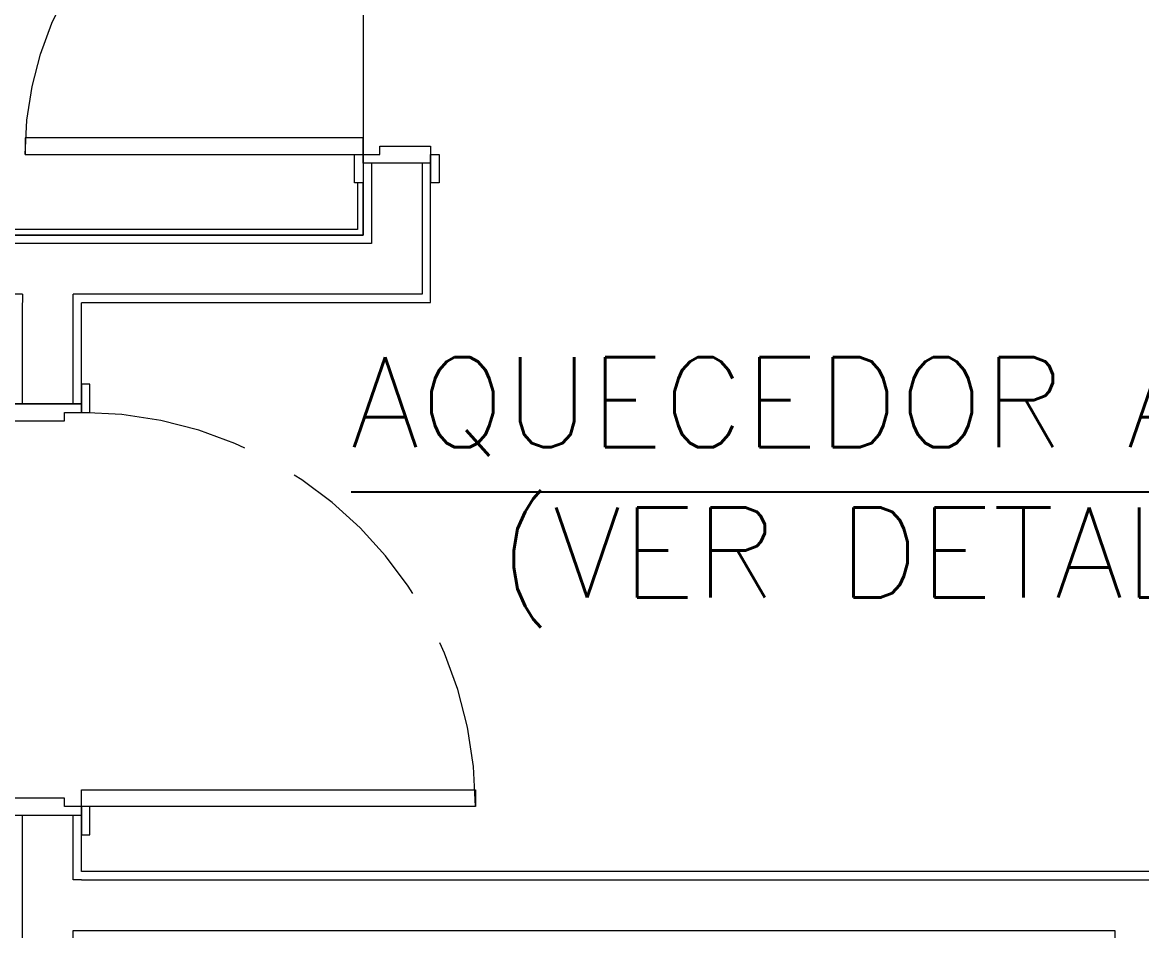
# Model space of a CAD drawing. Header units: millimetres. Extents: x 188.6 to 263.2, y 40.1 to 120.1.
# Drawn here: x 212.339 to 214.326, y 57.337 to 58.949 of the extents above; entities that cross this region are included whole.
import ezdxf

# ---------------------------------------------------------------- set-up
doc = ezdxf.new("R2010")
doc.units = ezdxf.units.MM
doc.set_wipeout_variables(frame=1)
doc.linetypes.add('Linha Tracejada 3_1', pattern=[400, 300, -100])
doc.linetypes.add('Wipeout_Contour', pattern=[1000, 0, -1000])
for name, color, linetype in [('ARQ', 8, 'Continuous'), ('GAS-TEXTO', 7, 'Continuous'), ('Portas ARCHICAD', 7, 'Continuous')]:
    doc.layers.add(name, color=color, linetype=linetype)
doc.styles.add('60-100', font='romans.shx', dxfattribs={"height": 0.16})
doc.styles.add('60-50', font='romans.shx', dxfattribs={"height": 0.08})
doc.dimstyles.new('SETAS75', dxfattribs={"dimtxt": 0.16, "dimasz": 0.15, "dimexe": 0.15, "dimexo": 0, "dimgap": 0.1, "dimtad": 1, "dimzin": 10, "dimdsep": 46, "dimtxsty": '60-100', "dimblk1": 'OPEN', "dimblk2": 'OPEN', "dimsah": 1, "dimcen": 0, "dimclrd": 244, "dimclre": 244, "dimclrt": 7, "dimadec": 0, "dimazin": 0, "dimtfac": 1, "dimtix": 1, "dimtmove": 2, "dimatfit": 3, "dimldrblk": 'OPEN', "dimfxl": 0.15, "dimtolj": 1, "dimtzin": 6, "dimarcsym": 0})

# ---------------------------------------------------------------- blocks, each defined once
blk = doc.blocks.new('Porta 21_5')
at = {"layer": 'Portas ARCHICAD', "color": 8, "linetype": 'Continuous', "lineweight": 0}
for p, q in [((320, 0), (320, 700)), ((320, 700), (350, 700)), ((350, 700), (350, 0)), ((-350, 15), (-400, 15)), ((-400, 15), (-400, 0)), ((-400, 0), (-350, 0)), ((-365, 0), (-400, 0)), ((-365, 0), (-400, 0)), ((-350, 0), (-365, 0)), ((-365, 0), (-365, -120)), ((-365, -15), (-365, 0)), ((-365, -15), (-365, 0)), ((-350, 0), (-350, 15)), ((-350, -30), (-350, 0)), ((350, 0), (320, 0)), ((400, 15), (350, 15)), ((350, 15), (350, 0)), ((350, 0), (400, 0)), ((365, 0), (350, 0)), ((350, 0), (350, -30)), ((365, -120), (365, 0)), ((365, -15), (365, 0)), ((365, -15), (365, 0)), ((365, 0), (400, 0)), ((365, 0), (400, 0)), ((400, 0), (400, 15)), ((-365, -105), (-365, -15)), ((-365, -105), (-365, -15)), ((365, -105), (365, -15)), ((365, -105), (365, -15)), ((-335, -30), (-350, -30)), ((-335, -120), (-335, -30)), ((350, -30), (335, -30)), ((335, -30), (335, -120)), ((-365, -120), (-365, -105)), ((-365, -120), (-365, -105)), ((365, -120), (365, -105)), ((365, -120), (365, -105)), ((-350, -120), (-400, -120)), ((-400, -120), (-400, -135)), ((-365, -120), (-400, -120)), ((-365, -120), (-400, -120)), ((-400, -135), (-350, -135)), ((-365, -120), (-335, -120)), ((-350, -135), (-350, -120)), ((335, -120), (365, -120)), ((400, -120), (350, -120)), ((350, -120), (350, -135)), ((350, -135), (400, -135)), ((365, -120), (400, -120)), ((365, -120), (400, -120)), ((400, -135), (400, -120))]:
    blk.add_line(p, q, dxfattribs=at)
at = {"layer": 'Portas ARCHICAD', "color": 8, "linetype": 'Linha Tracejada 3_1', "lineweight": 0}
blk.add_arc((350, 0), 700, 90, 180, dxfattribs=at)
blk = doc.blocks.new('Porta 21_4')
at = {"layer": 'Portas ARCHICAD', "color": 8, "linetype": 'Continuous', "lineweight": 0}
for p, q in [((270, 0), (270, 600)), ((270, 600), (300, 600)), ((300, 600), (300, 0)), ((-300, 15), (-350, 15)), ((-350, 15), (-350, 0)), ((-350, 0), (-300, 0)), ((-315, 0), (-350, 0)), ((-315, 0), (-350, 0)), ((-315, 0), (315, 0)), ((-300, 0), (-315, 0)), ((-315, 0), (-315, -120)), ((-315, -15), (-315, 0)), ((-315, -15), (-315, 0)), ((-300, 0), (-300, 15)), ((-300, -30), (-300, 0)), ((300, 0), (270, 0)), ((350, 15), (300, 15)), ((300, 15), (300, 0)), ((300, 0), (350, 0)), ((315, 0), (300, 0)), ((300, 0), (300, -30)), ((315, -120), (315, 0)), ((315, -15), (315, 0)), ((315, -15), (315, 0)), ((315, 0), (350, 0)), ((315, 0), (350, 0)), ((350, 0), (350, 15)), ((-315, -105), (-315, -15)), ((-315, -105), (-315, -15)), ((315, -105), (315, -15)), ((315, -105), (315, -15)), ((-285, -30), (-300, -30)), ((-285, -120), (-285, -30)), ((300, -30), (285, -30)), ((285, -30), (285, -120)), ((-315, -120), (-315, -105)), ((-315, -120), (-315, -105)), ((315, -120), (315, -105)), ((315, -120), (315, -105)), ((-300, -120), (-350, -120)), ((-350, -120), (-350, -135)), ((-315, -120), (-350, -120)), ((-315, -120), (-350, -120)), ((-350, -135), (-300, -135)), ((-315, -120), (-285, -120)), ((-300, -135), (-300, -120)), ((285, -120), (315, -120)), ((350, -120), (300, -120)), ((300, -120), (300, -135)), ((300, -135), (350, -135)), ((315, -120), (350, -120)), ((315, -120), (350, -120)), ((350, -135), (350, -120))]:
    blk.add_line(p, q, dxfattribs=at)
at = {"layer": 'Portas ARCHICAD', "color": 8, "linetype": 'Linha Tracejada 3_1', "lineweight": 0}
blk.add_arc((300, 0), 600, 90, 180, dxfattribs=at)
blk = doc.blocks.new('Vão de Porta Simples_19')
at = {"layer": 'Portas ARCHICAD', "color": 7, "linetype": 'Continuous', "lineweight": 0}
for p, q in [((-350, 0), (-350, 10)), ((350, 0), (350, 10))]:
    blk.add_line(p, q, dxfattribs=at)
blk = doc.blocks.new('arq-3pav')
at = {"layer": 'ARQ', "color": 8, "linetype": 'Continuous', "lineweight": 0, "flags": 128}
blk.add_lwpolyline([(7.9253, 18.4077), (7.9253, 18.325)], dxfattribs=at)
at = {"color": 8, "linetype": 'Wipeout_Contour', "lineweight": 0, "ltscale": 59597.526695}
blk.add_wipeout([(7.9354, 18.315), (7.9504, 18.3), (7.9504, 18.4427), (7.9354, 18.4427)], dxfattribs=at).dxf.layer = 'ARQ'
at = {"color": 8, "linetype": 'Wipeout_Contour', "lineweight": 0, "ltscale": 60371.882915}
blk.add_wipeout([(7.4203, 18.195), (7.4203, 18.0151), (7.4353, 18.0151), (7.4353, 18.195)], dxfattribs=at).dxf.layer = 'ARQ'
at = {"color": 8, "linetype": 'Wipeout_Contour', "lineweight": 0, "ltscale": 55055.373253}
blk.add_wipeout([(9.2703, 17.17), (7.4353, 17.17), (7.4353, 17.08), (9.2703, 17.08)], dxfattribs=at).dxf.layer = 'ARQ'
at = {"layer": 'ARQ', "color": 8, "linetype": 'Continuous', "lineweight": 0}
for p, q in [((7.9354, 18.4427), (7.9354, 18.4077)), ((7.4353, 18.0151), (7.4353, 18.0501))]:
    blk.add_line(p, q, dxfattribs=at)
at = {"layer": 'ARQ', "color": 8, "linetype": 'Continuous', "lineweight": 0, "flags": 128}
for points in [[(7.9354, 18.4427), (7.9354, 18.315)], [(7.4353, 18.0151), (7.4353, 18.195)]]:
    blk.add_lwpolyline(points, dxfattribs=at)
at = {"layer": 'ARQ', "color": 8, "linetype": 'Continuous', "lineweight": 0, "xscale": -0.001, "yscale": 0.001, "rotation": 89.99764455143283}
blk.add_blockref('Vão de Porta Simples_19', (7.9353, 18.7577), dxfattribs=at)
at = {"color": 8, "linetype": 'Wipeout_Contour', "lineweight": 0, "ltscale": 59374.063092}
blk.add_wipeout([(7.9504, 18.4427), (7.9504, 18.3), (8.0404, 18.21), (8.0404, 18.4427)], dxfattribs=at).dxf.layer = 'ARQ'
at = {"color": 8, "linetype": 'Wipeout_Contour', "lineweight": 0, "ltscale": 60528.586409}
blk.add_wipeout([(7.3303, 18.195), (7.3303, 18.0151), (7.4203, 18.0151), (7.4203, 18.195)], dxfattribs=at).dxf.layer = 'ARQ'
at = {"color": 8, "linetype": 'Wipeout_Contour', "lineweight": 0, "ltscale": 52175.219249}
blk.add_wipeout([(9.3603, 17.17), (9.2703, 17.17), (9.2703, 17.08), (9.3603, 17.08)], dxfattribs=at).dxf.layer = 'ARQ'
at = {"layer": 'ARQ', "color": 8, "linetype": 'Continuous', "lineweight": 0}
for p, q in [((7.9504, 18.4427), (7.9354, 18.4427)), ((7.9504, 18.4427), (7.9504, 18.3)), ((7.3303, 18.0151), (7.3303, 18.195)), ((7.4203, 18.0151), (7.4203, 18.195)), ((7.3153, 18.0151), (7.3303, 18.0151)), ((7.3303, 18.0151), (7.4203, 18.0151)), ((7.4203, 18.0151), (7.4353, 18.0151)), ((7.4353, 17.08), (9.2703, 17.08)), ((9.2703, 17.08), (9.2703, 17.065))]:
    blk.add_line(p, q, dxfattribs=at)
at = {"color": 8, "linetype": 'Wipeout_Contour', "lineweight": 0, "ltscale": 59150.225378}
blk.add_wipeout([(8.0404, 18.4427), (8.0404, 18.21), (8.0554, 18.195), (8.0554, 18.4427)], dxfattribs=at).dxf.layer = 'ARQ'
at = {"color": 8, "linetype": 'Wipeout_Contour', "lineweight": 0, "ltscale": 52714.800071}
blk.add_wipeout([(7.4353, 17.17), (11.0953, 17.17), (11.0953, 17.185), (7.4353, 17.185)], dxfattribs=at).dxf.layer = 'ARQ'
at = {"layer": 'ARQ', "color": 8, "linetype": 'Continuous', "lineweight": 0}
for p, q in [((8.0404, 18.4427), (7.9504, 18.4427)), ((8.0404, 18.4427), (8.0404, 18.21)), ((8.0554, 18.4427), (8.0404, 18.4427)), ((8.0554, 18.4427), (8.0554, 18.4077)), ((7.4353, 17.17), (11.0953, 17.17))]:
    blk.add_line(p, q, dxfattribs=at)
at = {"layer": 'ARQ', "color": 8, "linetype": 'Continuous', "lineweight": 0, "flags": 128}
for points in [[(8.0554, 18.195), (8.0554, 18.4427)], [(11.0953, 17.185), (7.4353, 17.185)]]:
    blk.add_lwpolyline(points, dxfattribs=at)
at = {"layer": 'ARQ', "color": 8, "linetype": 'Continuous', "lineweight": 0, "xscale": -0.001, "yscale": 0.001, "rotation": 89.999233500758}
blk.add_blockref('Porta 21_4', (7.9354, 18.7577), dxfattribs=at)
at = {"color": 8, "linetype": 'Wipeout_Contour', "lineweight": 0, "ltscale": 61686.29153}
blk.add_wipeout([(7.9354, 18.315), (6.4153, 18.315), (6.4153, 18.3), (7.9504, 18.3)], dxfattribs=at).dxf.layer = 'ARQ'
at = {"layer": 'ARQ', "color": 8, "linetype": 'Continuous', "lineweight": 0, "flags": 128}
for points in [[(7.9353, 18.315), (7.9353, 18.4077)], [(7.9354, 18.315), (6.4153, 18.315)], [(6.4153, 18.3149), (7.9353, 18.315)], [(7.9253, 18.325), (6.4253, 18.3249)]]:
    blk.add_lwpolyline(points, dxfattribs=at)
at = {"color": 8, "linetype": 'Wipeout_Contour', "lineweight": 0, "ltscale": 59954.087102}
blk.add_wipeout([(7.4203, 18.21), (8.0404, 18.21), (7.9504, 18.3), (7.4203, 18.3)], dxfattribs=at).dxf.layer = 'ARQ'
at = {"color": 8, "linetype": 'Wipeout_Contour', "lineweight": 0, "ltscale": 57829.634922}
blk.add_wipeout([(7.4203, 17.17), (7.4203, 17.08), (7.4353, 17.08), (7.4353, 17.17)], dxfattribs=at).dxf.layer = 'ARQ'
at = {"color": 8, "linetype": 'Wipeout_Contour', "lineweight": 0, "ltscale": 60928.942326}
blk.add_wipeout([(7.3303, 18.21), (7.4203, 18.21), (7.4203, 18.3), (7.3303, 18.3)], dxfattribs=at).dxf.layer = 'ARQ'
at = {"color": 8, "linetype": 'Wipeout_Contour', "lineweight": 0, "ltscale": 59712.892646}
blk.add_wipeout([(7.4353, 18.195), (8.0554, 18.195), (8.0404, 18.21), (7.4353, 18.21)], dxfattribs=at).dxf.layer = 'ARQ'
at = {"color": 8, "linetype": 'Wipeout_Contour', "lineweight": 0, "ltscale": 57961.734546}
blk.add_wipeout([(7.4203, 17.185), (7.4203, 17.17), (7.4353, 17.17), (7.4353, 17.185)], dxfattribs=at).dxf.layer = 'ARQ'
at = {"color": 8, "linetype": 'Wipeout_Contour', "lineweight": 0, "ltscale": 55174.833305}
blk.add_wipeout([(7.3303, 17.08), (7.3303, 14.66), (7.4203, 14.75), (7.4203, 17.08)], dxfattribs=at).dxf.layer = 'ARQ'
at = {"layer": 'ARQ', "color": 8, "linetype": 'Continuous', "lineweight": 0}
blk.add_line((7.9504, 18.3), (7.4203, 18.3), dxfattribs=at)
at = {"color": 8, "linetype": 'Wipeout_Contour', "lineweight": 0, "ltscale": 62445.311323}
blk.add_wipeout([(7.3303, 18.3), (6.4153, 18.3), (6.4153, 18.21), (7.3303, 18.21)], dxfattribs=at).dxf.layer = 'ARQ'
at = {"color": 8, "linetype": 'Wipeout_Contour', "lineweight": 0, "ltscale": 60632.065736}
blk.add_wipeout([(7.4203, 18.195), (7.4353, 18.195), (7.4353, 18.21), (7.4203, 18.21)], dxfattribs=at).dxf.layer = 'ARQ'
at = {"color": 8, "linetype": 'Wipeout_Contour', "lineweight": 0, "ltscale": 58107.449689}
blk.add_wipeout([(7.4203, 17.185), (7.4353, 17.185), (7.4353, 17.2851), (7.4203, 17.2851)], dxfattribs=at).dxf.layer = 'ARQ'
at = {"color": 8, "linetype": 'Wipeout_Contour', "lineweight": 0, "ltscale": 57993.192738}
blk.add_wipeout([(7.3303, 17.17), (7.3303, 17.08), (7.4203, 17.08), (7.4203, 17.17)], dxfattribs=at).dxf.layer = 'ARQ'
at = {"layer": 'ARQ', "color": 8, "linetype": 'Continuous', "lineweight": 0}
for p, q in [((7.3303, 18.3), (6.4153, 18.3)), ((7.4203, 18.3), (7.3303, 18.3)), ((8.0404, 18.21), (7.4353, 18.21)), ((7.4353, 17.2851), (7.4353, 17.2501)), ((7.4203, 17.08), (7.4353, 17.08)), ((7.4203, 14.75), (7.4203, 17.08))]:
    blk.add_line(p, q, dxfattribs=at)
at = {"layer": 'ARQ', "color": 8, "linetype": 'Continuous', "lineweight": 0, "flags": 128}
for points in [[(7.4353, 18.195), (8.0554, 18.195)], [(7.4353, 17.185), (7.4353, 17.2851)]]:
    blk.add_lwpolyline(points, dxfattribs=at)
at = {"color": 8, "linetype": 'Wipeout_Contour', "lineweight": 0, "ltscale": 60788.097335}
blk.add_wipeout([(7.3303, 18.195), (7.4203, 18.195), (7.4203, 18.21), (7.3303, 18.21)], dxfattribs=at).dxf.layer = 'ARQ'
at = {"color": 8, "linetype": 'Wipeout_Contour', "lineweight": 0, "ltscale": 58251.354905}
blk.add_wipeout([(7.3303, 17.17), (7.4203, 17.17), (7.4203, 17.2851), (7.3303, 17.2851)], dxfattribs=at).dxf.layer = 'ARQ'
at = {"layer": 'ARQ', "color": 8, "linetype": 'Continuous', "lineweight": 0}
for p, q in [((7.4353, 18.21), (7.4203, 18.21)), ((7.4203, 18.195), (7.4203, 18.21)), ((7.3153, 17.2851), (7.3303, 17.2851)), ((7.3303, 14.66), (7.3303, 17.2851)), ((7.3303, 17.2851), (7.4203, 17.2851)), ((7.4203, 17.17), (7.4203, 17.2851)), ((7.4203, 17.2851), (7.4353, 17.2851)), ((7.4353, 17.17), (7.4203, 17.17))]:
    blk.add_line(p, q, dxfattribs=at)
at = {"layer": 'ARQ', "color": 8, "linetype": 'Continuous', "lineweight": 0, "xscale": 0.001, "yscale": 0.001, "rotation": 270}
blk.add_blockref('Porta 21_5', (7.4353, 17.6501), dxfattribs=at)
at = {"color": 8, "linetype": 'Wipeout_Contour', "lineweight": 0, "ltscale": 60944.216809}
blk.add_wipeout([(7.3153, 18.195), (7.3303, 18.195), (7.3303, 18.21), (7.3153, 18.21)], dxfattribs=at).dxf.layer = 'ARQ'
at = {"layer": 'ARQ', "color": 8, "linetype": 'Continuous', "lineweight": 0}
for q in [(7.3153, 18.21), (7.3303, 18.195)]:
    blk.add_line((7.3303, 18.21), q, dxfattribs=at)
blk = doc.blocks.new('_OPEN')
at = {"color": 0, "linetype": 'ByBlock'}
for p, q in [((-1, 0.167), (0, 0)), ((0, 0), (-1, -0.167)), ((0, 0), (-1, 0))]:
    blk.add_line(p, q, dxfattribs=at)

msp = doc.modelspace()

# ---------------------------------------------------------------- block references
msp.add_blockref('arq-3pav', (205.0084, 40.2568))

# ---------------------------------------------------------------- next in the draw order: texts
at = {"layer": 'GAS-TEXTO', "insert": (212.897, 58.3549), "char_height": 0.16, "width": 2.333766, "attachment_point": 1, "style": '60-50'}
msp.add_mtext('\\pi0.024026;AQUECEDOR A GÁS \\P\\pi0.28688;(VER DETALHE)', dxfattribs=at)

# ---------------------------------------------------------------- next in the draw order: leaders
at = {"layer": 'GAS-TEXTO'}
msp.add_leader([(215.3564, 56.0818), (215.2463, 58.1152), (212.9226, 58.1152)], dimstyle='SETAS75', dxfattribs=at)

doc.saveas('drawing.dxf')
